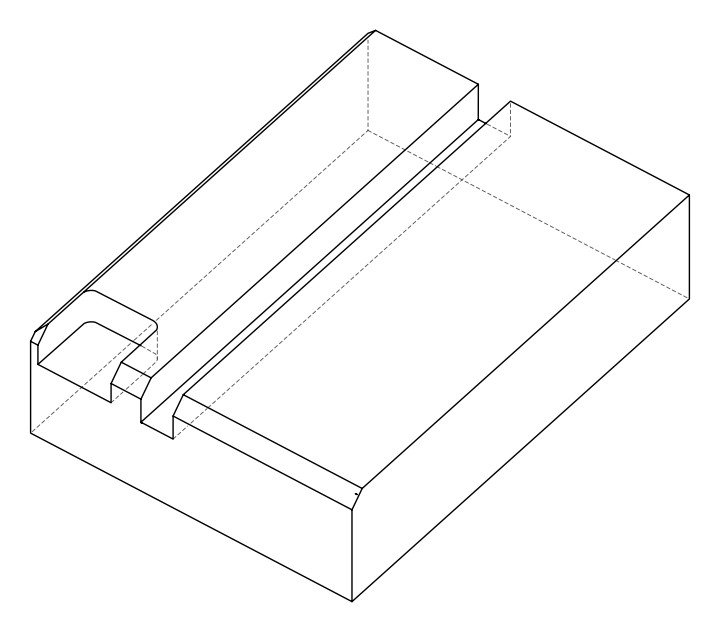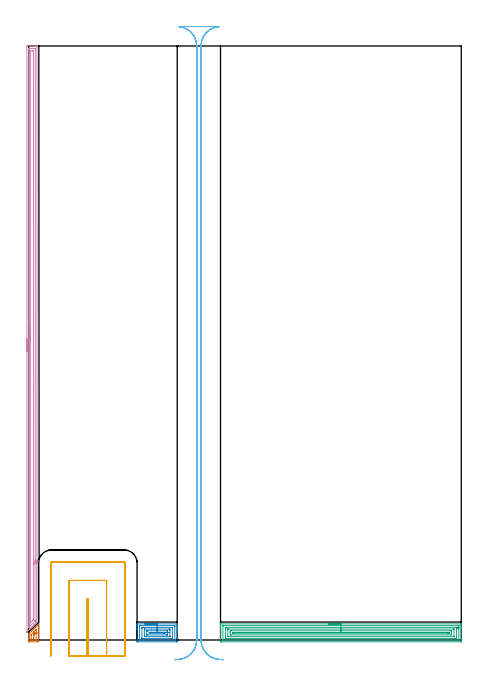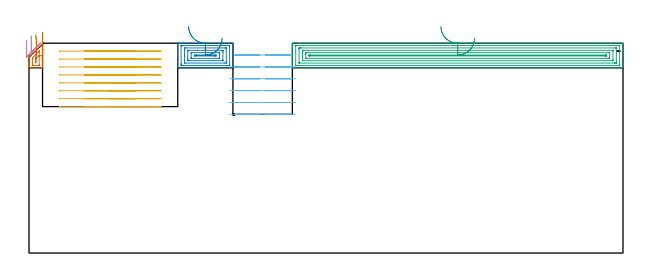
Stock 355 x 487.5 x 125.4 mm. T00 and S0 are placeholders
(PLAN: 6 operations, 2 tool changes, 46.8 min)
(1 AREA_MILL | FG_CHAMFER_SURFACE | UGT0205_001 | 0.5 min | 1648 mm3)
(2 AREA_MILL_1 | FG_CHAMFER_SURFACE_1 | UGT0205_001 | 1.79 min | 5111 mm3)
(3 AREA_MILL_2 | FG_CHAMFER_SURFACE_2 | UGT0205_001 | 9.69 min | 22119 mm3)
(4 AREA_MILL_3 | FG_CHAMFER_SURFACE_3 | UGT0205_001 | 11.69 min | 16382 mm3)
(5 MILL_SLOT | SLOT_PARTIAL_RECTANGULAR | UGT0201_094 | Follow Part, ap 5, ae 75% | 9.7 min | 222934 mm3)
(6 MILL_RECTANGULAR_SLOT | SLOT_RECTANGULAR | UGT0201_004 | Follow Part, ap 8, ae 75% | 13.42 min | 733975 mm3)
(TOOL UGT0205_001 | Chamfer Mill 20 x 3 x 45 deg. | D20 FL50 Z2)
(TOOL UGT0201_094 | End mill 20 mm | D20 FL38 Z4)
(TOOL UGT0201_004 | End Mill 32 mm | D32 FL53 Z6)
(OP 1 AREA_MILL)
G17 G21 G94 G90
T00 M6
G54
G17 G0 G90 X8.1 Y5.746 S1061 M3
G43 Z135.4 H0
Z132.083
G94 G1 Y6.336 Z131.44 F250.
Y6.867 Z130.748
Y7.335 Z130.012
Y7.738 Z129.238
Y8.072 Z128.432
Y8.334 Z127.6
Y8.523 Z126.748
Y8.637 Z125.883
Y8.675 Z125.012
Y8.637 Z124.14
Y8.523 Z123.275
Y8.334 Z122.423
Y8.071 Z121.591
Y7.737 Z120.786
Y7.335 Z120.012
Y6.866 Z119.276
Y6.335 Z118.584
Y5.745 Z117.941
X8.099 Y-0.931 Z111.265
X8.097 Y-1.439 Z110.757
X8.094 Y-1.491 Z110.705
X7.592 Y-1.5 Z110.7
X0.508
X0.006 Y-1.49 Z110.705
X0.003 Y-1.439 Z110.756
X0. Y-0.931 Z111.264
Y-0.552 Z111.643
Y-0.041 Z112.153
Y0.718 Z112.916
Y0.849 Z113.047
Y4.723 Z116.921
X0.005 Y4.853 Z117.051
X0.007 Y4.896 Z117.093
X0.065 Y4.966 Z117.164
X0.397 Y5.298 Z117.496
X0.508 Y5.41 Z117.606
X1.074 Y5.974 Z118.173
X2.279 Y7.179 Z119.378
X3.165 Y8.064 Z120.264
X4.05 Y8.95 Z121.149
X4.935 Y9.835 Z122.035
X5.821 Y10.721 Z122.92
X6.706 Y11.606 Z123.805
X7.592 Y12.491 Z124.689
X7.972 Y12.862 Z125.06
X8.035 Y12.923 Z125.122
X8.087 Y12.968 Z125.166
X8.09 Y12.969 Z125.165
X8.1 Y12.96 Z125.157
Y10.9 Z123.098
Y8.726 Z120.925
Y7.968 Z120.161
Y5.745 Z117.941
X7.592 Y5.744 Z117.944
X6.1 Y5.745 Z117.945
X6.099 Y0.569 Z112.769
X6.092 Y-0.041 Z112.159
X6.09 Y-0.07 Z112.13
X5.998 Y-0.079 Z112.121
X5.91 Y-0.084 Z112.116
X5.865 Y-0.085 Z112.115
X3.165 Y-0.086 Z112.114
X2.32 Y-0.082 Z112.118
X2.279 Y-0.079 Z112.121
X2.01 Y-0.041 Z112.159
X2.004 Y0.236 Z112.436
X2.001 Y0.849 Z113.049
X2. Y1.129 Z113.329
X2.001 Y3.798 Z115.998
X2.008 Y4.408 Z116.608
X2.01 Y4.441 Z116.641
X2.031 Y4.47 Z116.67
X2.068 Y4.514 Z116.714
X2.12 Y4.568 Z116.768
X5.821 Y8.27 Z120.47
X5.975 Y8.419 Z120.619
X6.079 Y8.516 Z120.716
X6.091 Y8.525 Z120.725
X6.093 Y8.502 Z120.702
X6.097 Y8.435 Z120.635
X6.099 Y8.248 Z120.448
X6.1 Y7.968 Z120.168
Y5.745 Z117.945
X4.05 Y3.954 Z116.154
X4.094 Y3.518 Z115.718
X4.098 Y3.47 Z115.67
X4.1 Y2.578 Z114.778
X4.097 Y1.739 Z113.939
X4.095 Y1.693 Z113.893
X4.05 Y1.401 Z113.601
X4.007 Y1.739 Z113.939
X4.002 Y1.787 Z113.987
X4. Y2.679 Z114.879
X4.002 Y3.518 Z115.718
X4.004 Y3.565 Z115.765
X4.05 Y3.954 Z116.154
X4.12 Y4.542 Z116.795
X4.183 Y5.071 Z117.485
X4.239 Y5.539 Z118.22
X4.287 Y5.942 Z118.992
X4.326 Y6.276 Z119.797
X4.358 Y6.54 Z120.628
X4.38 Y6.73 Z121.479
X4.394 Y6.846 Z122.343
X4.399 Y6.887 Z123.215
X4.395 Y6.852 Z124.087
X4.382 Y6.742 Z124.952
X4.36 Y6.558 Z125.804
X4.329 Y6.3 Z126.637
X4.29 Y5.972 Z127.444
X4.243 Y5.574 Z128.22
X4.188 Y5.111 Z128.957
X4.125 Y4.586 Z129.651
X4.056 Y4.003 Z130.296
G0 Z135.4
M5
M2
(OP 2 AREA_MILL_1)
G17 G21 G94 G90
T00 M6
G54
G17 G0 G90 X95.4 Y13.2 S1061 M3
G43 Z135.4 H0
G94 G1 X95.438 Z134.528 F250.
X95.552 Z133.663
X95.741 Z132.812
X96.003 Z131.98
X96.337 Z131.174
X96.74 Z130.4
X97.209 Z129.664
X97.74 Z128.972
X98.329 Z128.329
X98.972 Z127.739
X99.664 Z127.208
X100.4 Z126.74
X101.174 Z126.337
X101.98 Z126.003
X102.812 Z125.741
X103.664 Z125.552
X104.528 Z125.438
X105.4 Z125.4
X121.812
X121.89 Y13.197 Z125.389
X121.898 Y13.132 Z125.325
X121.9 Y13.06 Z125.258
Y11.443 Z123.641
Y10.222 Z122.42
Y9.175 Z121.373
Y8.473 Z120.667
X121.899 Y-1.498 Z110.699
X121.369 Y-1.5 Z110.7
X89.431
X89.076 Y-1.496 Z110.702
X88.91 Y-1.491 Z110.705
X88.905 Y-1.146 Z111.05
X88.9 Y-0.622 Z111.574
Y8.473 Z120.667
Y9.175 Z121.373
Y9.348 Z121.546
Y11.097 Z123.293
Y11.443 Z123.641
Y12.5 Z124.699
Y12.846 Z125.044
Y13.06 Z125.258
X88.902 Y13.132 Z125.325
X88.91 Y13.197 Z125.389
X88.988 Y13.2 Z125.4
X105.4
Y11.786 Z123.986
X118.896
X119.594 Y11.784 Z123.984
X119.787 Y11.782 Z123.982
X119.88 Y11.779 Z123.979
X119.89 Y11.749 Z123.949
X119.896 Y11.674 Z123.874
X119.899 Y11.097 Z123.297
X119.9 Y10.796 Z122.996
X119.899 Y0.603 Z112.803
X119.896 Y0.026 Z112.226
X119.89 Y-0.049 Z112.151
X119.88 Y-0.079 Z112.121
X119.787 Y-0.082 Z112.118
X119.594 Y-0.085 Z112.115
X119.406
X91.904 Y-0.086 Z112.114
X91.206 Y-0.084 Z112.116
X91.013 Y-0.082 Z112.118
X90.92 Y-0.079 Z112.121
X90.91 Y-0.049 Z112.151
X90.904 Y0.026 Z112.226
X90.901 Y0.603 Z112.803
X90.9 Y0.904 Z113.104
X90.901 Y11.397 Z123.597
X90.907 Y11.699 Z123.899
X90.91 Y11.779 Z123.979
X90.944 Y11.781 Z123.981
X91.031 Y11.783 Z123.983
X91.206 Y11.785 Z123.985
X91.394 Y11.786 Z123.986
X105.4
Y10.371 Z122.571
X117.669
X117.82 Y10.369 Z122.569
X117.869 Y10.367 Z122.567
X117.882 Y10.365 Z122.565
X117.89 Y10.352 Z122.552
X117.895 Y10.301 Z122.501
X117.899 Y10.222 Z122.422
X117.9 Y10.144 Z122.344
Y2.273 Z114.473
X117.897 Y1.478 Z113.678
X117.896 Y1.403 Z113.603
X117.886 Y1.336 Z113.536
X116.933 Y1.329 Z113.529
X93.131
X92.98 Y1.33 Z113.53
X92.931 Y1.333 Z113.533
X92.918 Y1.335 Z113.535
X92.91 Y1.348 Z113.548
X92.905 Y1.399 Z113.599
X92.902 Y1.478 Z113.678
X92.9 Y1.556 Z113.756
Y9.427 Z121.627
X92.903 Y10.222 Z122.422
X92.904 Y10.297 Z122.497
X92.914 Y10.364 Z122.564
X93.867 Y10.371 Z122.571
X105.4
Y8.957 Z121.157
X115.159
X115.557 Y8.955 Z121.155
X115.824 Y8.952 Z121.152
X115.877 Y8.951 Z121.151
X115.89 Y8.854 Z121.054
X115.898 Y8.619 Z120.819
X115.899 Y8.473 Z120.673
X115.9 Y7.743 Z119.943
Y3.226 Z115.426
X115.896 Y2.861 Z115.061
X115.892 Y2.77 Z114.97
X115.89 Y2.753 Z114.953
X115.871 Y2.75 Z114.95
X115.813 Y2.746 Z114.946
X115.649 Y2.744 Z114.944
X110.105 Y2.743 Z114.943
X95.641
X95.243 Y2.744 Z114.944
X94.977 Y2.748 Z114.948
X94.923 Y2.749 Z114.949
X94.91 Y2.846 Z115.046
X94.902 Y3.081 Z115.281
X94.901 Y3.226 Z115.426
X94.9 Y3.957 Z116.157
X94.901 Y8.473 Z120.673
X94.904 Y8.839 Z121.039
X94.908 Y8.93 Z121.13
X94.91 Y8.947 Z121.147
X94.929 Y8.95 Z121.15
X94.987 Y8.953 Z121.153
X95.152 Y8.956 Z121.156
X100.719 Y8.957 Z121.157
X105.4
Y7.543 Z119.743
X113.441
X113.796 Y7.538 Z119.738
X113.877 Y7.536 Z119.736
X113.89 Y7.487 Z119.687
X113.894 Y7.424 Z119.624
X113.899 Y7.091 Z119.291
Y4.468 Z116.668
X113.895 Y4.298 Z116.498
X113.89 Y4.169 Z116.369
X113.799 Y4.164 Z116.364
X113.384 Y4.158 Z116.358
X113.328 Y4.157 Z116.357
X97.359
X97.004 Y4.162 Z116.362
X96.923 Y4.164 Z116.364
X96.91 Y4.213 Z116.413
X96.906 Y4.276 Z116.476
X96.901 Y4.609 Z116.809
Y7.232 Z119.432
X96.905 Y7.402 Z119.602
X96.91 Y7.531 Z119.731
X97.001 Y7.536 Z119.736
X97.416 Y7.542 Z119.742
X97.473 Y7.543 Z119.743
X105.4
Y6.129 Z118.329
X110.723
X111.328 Y6.128 Z118.328
X111.61 Y6.126 Z118.326
X111.883 Y6.122 Z118.322
X111.89 Y5.85 Z118.05
X111.886 Y5.578 Z117.778
X111.61 Y5.575 Z117.775
X111.005 Y5.571 Z117.771
X110.723
X99.472 Y5.572 Z117.772
X99.19 Y5.574 Z117.774
X98.917 Y5.578 Z117.778
X98.91 Y5.85 Z118.05
X98.914 Y6.122 Z118.322
X99.19 Y6.125 Z118.325
X99.795 Y6.128 Z118.328
X100.077 Y6.129 Z118.329
X105.4
X106.272 Z118.367
X107.137 Z118.481
X107.988 Z118.67
X108.82 Z118.932
X109.626 Z119.266
X110.4 Z119.669
X111.136 Z120.137
X111.828 Z120.668
X112.471 Z121.258
X113.06 Z121.901
X113.592 Z122.593
X114.06 Z123.329
X114.463 Z124.103
X114.797 Z124.909
X115.059 Z125.741
X115.248 Z126.592
X115.362 Z127.457
X115.4 Z128.329
G0 Z135.4
M5
M2
(OP 3 AREA_MILL_2)
G17 G21 G94 G90
T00 M6
G54
G17 G0 G90 X246.2 Y13.2 S1061 M3
G43 Z135.4 H0
G94 G1 X246.238 Z134.528 F250.
X246.352 Z133.663
X246.541 Z132.812
X246.803 Z131.98
X247.137 Z131.174
X247.54 Z130.4
X248.009 Z129.664
X248.54 Z128.972
X249.129 Z128.329
X249.772 Z127.739
X250.464 Z127.208
X251.2 Z126.74
X251.974 Z126.337
X252.78 Z126.003
X253.612 Z125.741
X254.464 Z125.552
X255.328 Z125.438
X256.2 Z125.4
X354.838
X354.99 Y13.197 Z125.388
X354.997 Y13.074 Z125.266
X355. Y12.943 Z125.142
Y12.606 Z124.805
Y11.971 Z124.166
Y9.905 Z122.102
Y8.473 Z120.669
Y-0.867 Z111.33
X354.996 Y-1.146 Z111.051
X354.99 Y-1.493 Z110.705
X354.75 Y-1.497 Z110.702
X354.392 Y-1.5 Z110.7
X158.008
X157.471 Y-1.494 Z110.703
X157.41 Y-1.492 Z110.706
X157.4 Y-1.425 Z110.773
Y9.348 Z121.543
Y10.78 Z122.976
Y11.971 Z124.166
Y12.943 Z125.143
X157.403 Y13.074 Z125.266
X157.41 Y13.197 Z125.388
X157.562 Y13.2 Z125.4
X256.2
Y11.786 Z123.986
X352.606 Y11.785 Z123.985
X352.798 Y11.784 Z123.984
X352.951 Y11.78 Z123.98
X352.983 Y11.779 Z123.979
X352.99 Y11.761 Z123.961
X352.994 Y11.734 Z123.934
X352.999 Y11.587 Z123.787
X353. Y0.218 Z112.418
X352.998 Y0.089 Z112.289
X352.994 Y-0.013 Z112.187
X352.99 Y-0.076 Z112.124
X352.957 Y-0.079 Z112.121
X352.606 Y-0.084 Z112.116
X352.416 Y-0.085 Z112.115
X159.794
X159.602 Y-0.084 Z112.116
X159.449 Y-0.08 Z112.12
X159.417 Y-0.079 Z112.121
X159.41 Y-0.061 Z112.139
X159.406 Y-0.034 Z112.166
X159.401 Y0.113 Z112.313
X159.4 Y11.482 Z123.682
X159.402 Y11.611 Z123.811
X159.406 Y11.714 Z123.914
X159.41 Y11.776 Z123.976
X159.443 Y11.779 Z123.979
X159.794 Y11.784 Z123.984
X159.984 Y11.785 Z123.985
X256.2 Y11.786 Z123.986
Y10.371 Z122.571
X350.669
X350.821 Y10.37 Z122.57
X350.972 Y10.366 Z122.566
X350.986 Y10.365 Z122.565
X350.99 Y10.357 Z122.557
X350.996 Y10.327 Z122.527
X350.999 Y10.281 Z122.481
X351. Y2.177 Z114.377
X350.998 Y1.478 Z113.678
X350.995 Y1.39 Z113.59
X350.99 Y1.348 Z113.548
X350.987 Y1.335 Z113.535
X350.969 Y1.333 Z113.533
X350.821 Y1.331 Z113.531
X350.081 Y1.329 Z113.529
X349.929
X161.731
X161.579 Y1.33 Z113.53
X161.428 Y1.334 Z113.534
X161.414 Y1.335 Z113.535
X161.41 Y1.343 Z113.543
X161.404 Y1.373 Z113.573
X161.401 Y1.419 Z113.619
X161.4 Y9.523 Z121.723
X161.402 Y10.222 Z122.422
X161.405 Y10.31 Z122.51
X161.41 Y10.352 Z122.552
X161.413 Y10.365 Z122.565
X161.431 Y10.367 Z122.567
X161.579 Y10.369 Z122.569
X162.319 Y10.371 Z122.571
X162.472
X256.2
Y8.957 Z121.157
X348.868
X348.921 Y8.956 Z121.156
X348.977 Y8.952 Z121.152
X348.99 Y8.951 Z121.151
X348.993 Y8.933 Z121.133
X348.996 Y8.887 Z121.087
X349. Y8.509 Z120.709
Y3.227 Z115.427
X348.995 Y2.807 Z115.007
X348.992 Y2.756 Z114.956
X348.989 Y2.75 Z114.95
X348.974 Y2.747 Z114.947
X348.933 Y2.745 Z114.945
X348.802 Y2.743 Z114.943
X348.637
X163.532
X163.479 Y2.744 Z114.944
X163.423 Y2.747 Z114.947
X163.41 Y2.749 Z114.949
X163.407 Y2.767 Z114.967
X163.404 Y2.813 Z115.013
X163.4 Y3.191 Z115.391
Y8.473 Z120.673
X163.405 Y8.893 Z121.093
X163.408 Y8.944 Z121.144
X163.411 Y8.95 Z121.15
X163.426 Y8.953 Z121.153
X163.467 Y8.955 Z121.155
X163.598 Y8.957 Z121.157
X163.763
X256.2
Y7.543 Z119.743
X346.415
X346.788 Y7.541 Z119.741
X346.974 Y7.538 Z119.738
X346.989 Y7.536 Z119.736
X346.994 Y7.522 Z119.722
X346.998 Y7.489 Z119.689
X346.999 Y7.441 Z119.641
X347. Y5.221 Z117.421
X346.998 Y4.975 Z117.175
X346.991 Y4.356 Z116.556
X346.975 Y4.164 Z116.364
X346.301 Y4.157 Z116.357
X165.985
X165.612 Y4.159 Z116.359
X165.426 Y4.162 Z116.362
X165.411 Y4.164 Z116.364
X165.407 Y4.178 Z116.378
X165.402 Y4.211 Z116.411
X165.401 Y4.259 Z116.459
X165.4 Y6.479 Z118.679
X165.402 Y6.724 Z118.924
X165.409 Y7.344 Z119.544
X165.425 Y7.536 Z119.736
X166.099 Y7.543 Z119.743
X256.2
Y6.129 Z118.329
X344.573 Y6.128 Z118.328
X344.857 Y6.126 Z118.326
X344.938 Y6.124 Z118.324
X344.981 Y6.122 Z118.322
X344.99 Y6.1 Z118.3
X344.995 Y5.989 Z118.189
X344.996 Y5.85 Z118.05
X344.993 Y5.641 Z117.841
X344.99 Y5.59 Z117.79
X344.98 Y5.578 Z117.778
X344.951 Y5.576 Z117.776
X344.855 Y5.573 Z117.773
X344.573 Y5.572 Z117.772
X343.965 Y5.571 Z117.771
X167.827 Y5.572 Z117.772
X167.543 Y5.573 Z117.773
X167.462 Y5.575 Z117.775
X167.419 Y5.578 Z117.778
X167.41 Y5.6 Z117.8
X167.405 Y5.711 Z117.911
X167.404 Y5.85 Z118.05
X167.407 Y6.059 Z118.259
X167.41 Y6.11 Z118.31
X167.42 Y6.122 Z118.322
X167.449 Y6.124 Z118.324
X167.545 Y6.127 Z118.327
X167.827 Y6.128 Z118.328
X168.435 Y6.129 Z118.329
X256.2
X257.072 Z118.367
X257.937 Z118.481
X258.788 Z118.67
X259.62 Z118.932
X260.426 Z119.266
X261.2 Z119.669
X261.936 Z120.137
X262.628 Z120.668
X263.271 Z121.258
X263.86 Z121.901
X264.392 Z122.593
X264.86 Z123.329
X265.263 Z124.103
X265.597 Z124.909
X265.859 Z125.741
X266.048 Z126.592
X266.162 Z127.457
X266.2 Z128.329
G0 Z135.4
M5
M2
(OP 4 AREA_MILL_3)
G17 G21 G94 G90
T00 M6
G54
G17 G0 G90 X-1.5 Y236.95 S1061 M3
G43 Z135.4 H0
Z127.1
G94 G1 Y236.988 Z126.228 F250.
Y237.102 Z125.363
Y237.291 Z124.512
Y237.553 Z123.68
Y237.887 Z122.874
Y238.29 Z122.1
Y238.758 Z121.364
Y239.29 Z120.672
Y239.879 Z120.029
Y240.522 Z119.44
Y241.214 Z118.908
Y241.95 Z118.44
Y242.724 Z118.037
Y243.53 Z117.703
Y244.362 Z117.441
Y245.213 Z117.252
Y246.078 Z117.138
Y246.95 Z117.1
Y486.879
X-1.497 Y487.188 Z117.102
X-1.492 Y487.49 Z117.106
X-1.186 Y487.5 Z117.412
X3.541 Z122.136
X4.975 Z123.571
X5.323 Z123.918
X6.019 Z124.619
X6.343 Z124.942
X6.747 Y487.492 Z125.339
X6.797 Y487.49 Z125.388
X6.8 Y487.325 Z125.4
X6.798 Y65.97 Z125.398
X6.793 Y65.268 Z125.388
X6.771 Y65.105 Z125.367
X6.717 Y64.731 Z125.315
X6.68 Y64.429 Z125.279
X6.662 Y64.283 Z125.261
X6.626 Y63.837 Z125.225
X6.618 Y63.621 Z125.21
X6.605 Y63.39 Z125.204
X6.604 Y63.348 Z125.203
X6.602 Y63.11 Z125.2
Y62.91
X6.6 Y62.497
Y14.617
X6.596 Y14.505 Z125.189
X6.524 Y14.423 Z125.121
X6.271 Y14.17 Z124.869
X6.214 Y14.113 Z124.811
X6.158 Y14.058 Z124.757
X5.973 Y13.872 Z124.572
X5.917 Y13.816 Z124.514
X5.862 Y13.761 Z124.461
X5.675 Y13.574 Z124.274
X5.62 Y13.519 Z124.217
X5.566 Y13.465 Z124.165
X5.377 Y13.276 Z123.976
X5.323 Y13.222 Z123.92
X5.27 Y13.169 Z123.869
X5.079 Y12.979 Z123.678
X5.026 Y12.925 Z123.623
X4.973 Y12.873 Z123.572
X4.781 Y12.681 Z123.38
X4.729 Y12.628 Z123.326
X4.677 Y12.577 Z123.276
X4.483 Y12.383 Z123.082
X4.432 Y12.331 Z123.029
X4.381 Y12.281 Z122.98
X4.185 Y12.085 Z122.784
X4.135 Y12.034 Z122.732
X4.085 Y11.984 Z122.684
X3.888 Y11.787 Z122.487
X3.838 Y11.737 Z122.435
X3.789 Y11.688 Z122.388
X3.59 Y11.489 Z122.189
X3.541 Y11.44 Z122.138
X3.493 Y11.392 Z122.092
X3.292 Y11.191 Z121.891
X3.244 Y11.143 Z121.841
X3.196 Y11.096 Z121.795
X2.994 Y10.894 Z121.593
X2.947 Y10.846 Z121.544
X2.9 Y10.8 Z121.499
X2.696 Y10.596 Z121.295
X2.65 Y10.549 Z121.247
X2.604 Y10.504 Z121.203
X2.398 Y10.298 Z120.997
X2.353 Y10.252 Z120.95
X2.308 Y10.207 Z120.907
X2.1 Y10. Z120.699
X2.056 Y9.955 Z120.653
X2.012 Y9.911 Z120.611
X1.803 Y9.702 Z120.402
X1.759 Y9.658 Z120.356
X1.716 Y9.615 Z120.315
X-0.914 Y6.985 Z117.683
X-1.02 Y6.88 Z117.58
X-1.163 Y6.737 Z117.437
X-1.36 Y6.539 Z117.238
X-1.477 Y6.426 Z117.12
X-1.494 Y6.417 Z117.103
X-1.499 Y6.426 Z117.099
X-1.5 Y6.63 Z117.1
Y246.95
X-0.086 Z118.514
X-0.085 Y485.154 Z118.515
X-0.084 Y485.217 Z118.516
X-0.079 Y485.342 Z118.521
X-0.068 Y485.49 Z118.532
X-0.023 Y485.492 Z118.577
X0.462 Y485.499 Z119.062
X4.432 Y485.5 Z123.032
X4.917 Y485.498 Z123.517
X5.323 Y485.492 Z123.923
X5.374 Y485.49 Z123.974
X5.381 Y485.279 Z123.981
X5.385 Y485.154 Z123.985
X5.386 Y484.198 Z123.986
X5.383 Y65.938 Z123.983
X5.376 Y65.522 Z123.976
X5.327 Y65.105 Z123.927
X5.323 Y65.073 Z123.923
X5.243 Y64.292 Z123.843
X5.237 Y64.211 Z123.837
X5.196 Y63.445 Z123.796
X5.193 Y63.317 Z123.793
X5.187 Y62.561 Z123.787
X5.186 Y62.424 Z123.786
X5.185 Y16.095 Z123.785
X5.184 Y15.957 Z123.784
X5.179 Y15.58 Z123.779
X5.177 Y15.538 Z123.777
X5.152 Y15.509 Z123.752
X5.102 Y15.455 Z123.702
X5.019 Y15.369 Z123.619
X0.111 Y10.461 Z118.711
X-0.023 Y10.33 Z118.577
X-0.07 Y10.287 Z118.53
X-0.078 Y10.282 Z118.522
X-0.081 Y10.324 Z118.52
X-0.084 Y10.407 Z118.516
X-0.086 Y10.659 Z118.514
Y246.95
X1.328 Z119.928
X1.329 Y483.304 Z119.929
X1.33 Y483.412 Z119.93
X1.333 Y483.465 Z119.933
X1.334 Y483.484 Z119.934
X1.369 Y483.49 Z119.969
X1.566 Y483.498 Z120.166
X3.346 Y483.5 Z121.946
X3.541 Y483.499 Z122.141
X3.736 Y483.498 Z122.336
X3.866 Y483.494 Z122.466
X3.964 Y483.49 Z122.564
X3.966 Y483.447 Z122.566
X3.968 Y483.304 Z122.568
X3.971 Y482.873 Z122.571
X3.969 Y66.892 Z122.569
X3.968 Y66.463 Z122.568
X3.965 Y65.998 Z122.565
X3.962 Y65.784 Z122.562
X3.946 Y65.592 Z122.546
X3.898 Y65.105 Z122.498
X3.868 Y64.777 Z122.468
X3.821 Y64.211 Z122.421
X3.806 Y63.945 Z122.406
X3.781 Y63.317 Z122.381
X3.777 Y63.081 Z122.377
X3.773 Y62.424 Z122.373
X3.772 Y62.192 Z122.372
X3.771 Y17.514 Z122.371
X3.767 Y16.851 Z122.367
X3.765 Y16.626 Z122.365
X3.753 Y16.564 Z122.353
X3.708 Y16.516 Z122.308
X3.541 Y16.343 Z122.141
X3.35 Y16.149 Z121.95
X3.158 Y15.957 Z121.758
X1.759 Y14.558 Z120.359
X1.371 Y14.17 Z119.971
X1.356 Y14.157 Z119.956
X1.347 Y14.151 Z119.947
X1.337 Y14.148 Z119.937
X1.334 Y14.155 Z119.934
X1.331 Y14.17 Z119.931
X1.329 Y14.21 Z119.929
X1.328 Y18.687 Z119.928
Y246.95
Y247.822 Z119.966
Y248.686 Z120.08
Y249.538 Z120.269
Y250.37 Z120.531
Y251.176 Z120.865
Y251.95 Z121.268
Y252.686 Z121.737
Y253.378 Z122.268
Y254.021 Z122.857
Y254.61 Z123.501
Y255.141 Z124.193
Y255.61 Z124.928
Y256.013 Z125.702
Y256.347 Z126.508
Y256.609 Z127.34
Y256.798 Z128.192
Y256.912 Z129.057
Y256.95 Z129.928
G0 Z135.4
M5
M2
(OP 5 MILL_SLOT)
G17 G21 G94 G90
T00 M6
G54
G17 G0 G90 X48.9 Y-13. S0 M3
G43 Z135.4 H0
Z120.662
G94 G1 Y-10. F250.
Y33.9 F500.
X48.1
Y-10.
Y-13. F250.
X63.9
Y-10.
Y48.9 F500.
X33.1
Y-10.
Y-13. F250.
X78.9
Y-10.
Y63.2 F500.
G3 X78.2 Y63.9 R0.7
G1 X18.8
G3 X18.1 Y63.2 R0.7
G1 Y-10.
Y-13. F250.
G0 X48.9 Z115.925
G1 Y-10.
Y33.9 F500.
X48.1
Y-10.
Y-13. F250.
X63.9
Y-10.
Y48.9 F500.
X33.1
Y-10.
Y-13. F250.
X78.9
Y-10.
Y63.2 F500.
G3 X78.2 Y63.9 R0.7
G1 X18.8
G3 X18.1 Y63.2 R0.7
G1 Y-10.
Y-13. F250.
G0 X48.9 Z111.187
G1 Y-10.
Y33.9 F500.
X48.1
Y-10.
Y-13. F250.
X63.9
Y-10.
Y48.9 F500.
X33.1
Y-10.
Y-13. F250.
X78.9
Y-10.
Y63.2 F500.
G3 X78.2 Y63.9 R0.7
G1 X18.8
G3 X18.1 Y63.2 R0.7
G1 Y-10.
Y-13. F250.
G0 X48.9 Z106.45
G1 Y-10.
Y33.9 F500.
X48.1
Y-10.
Y-13. F250.
X63.9
Y-10.
Y48.9 F500.
X33.1
Y-10.
Y-13. F250.
X78.9
Y-10.
Y63.2 F500.
G3 X78.2 Y63.9 R0.7
G1 X18.8
G3 X18.1 Y63.2 R0.7
G1 Y-10.
Y-13. F250.
G0 X48.9 Z101.712
G1 Y-10.
Y33.9 F500.
X48.1
Y-10.
Y-13. F250.
X63.9
Y-10.
Y48.9 F500.
X33.1
Y-10.
Y-13. F250.
X78.9
Y-10.
Y63.2 F500.
G3 X78.2 Y63.9 R0.7
G1 X18.8
G3 X18.1 Y63.2 R0.7
G1 Y-10.
Y-13. F250.
G0 X48.9 Z96.975
G1 Y-10.
Y33.9 F500.
X48.1
Y-10.
Y-13. F250.
X63.9
Y-10.
Y48.9 F500.
X33.1
Y-10.
Y-13. F250.
X78.9
Y-10.
Y63.2 F500.
G3 X78.2 Y63.9 R0.7
G1 X18.8
G3 X18.1 Y63.2 R0.7
G1 Y-10.
Y-13. F250.
G0 X48.9 Z92.237
G1 Y-10.
Y33.9 F500.
X48.1
Y-10.
Y-13. F250.
X63.9
Y-10.
Y48.9 F500.
X33.1
Y-10.
Y-13. F250.
X78.9
Y-10.
Y63.2 F500.
G3 X78.2 Y63.9 R0.7
G1 X18.8
G3 X18.1 Y63.2 R0.7
G1 Y-10.
Y-13. F250.
G0 X48.9 Z87.5
G1 Y-10.
Y33.9 F500.
X48.1
Y-10.
Y-13. F250.
X63.9
Y-10.
Y48.9 F500.
X33.1
Y-10.
Y-13. F250.
X78.9
Y-10.
Y63.2 F500.
G3 X78.2 Y63.9 R0.7
G1 X18.8
G3 X18.1 Y63.2 R0.7
G1 Y-10.
Y-13. F250.
G0 Z135.4
M5
M2
(OP 6 MILL_RECTANGULAR_SLOT)
G17 G21 G94 G90
T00 M6
G54
G17 G0 G90 X155.72 Y-16.192 S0 M3
G43 Z135.54 H0
Z118.317
G94 G1 X152.844 Y-15.338 F250.
G2 X141.4 Y0. R16. F500.
G1 Y487.5
G2 X156.421 Y503.47 R16.
G1 Y503.5
X122.879
Y503.47
G2 X137.9 Y487.5 R16.
G1 Y0.
G2 X126.469 Y-15.334 R16.
G1 X123.594 Y-16.19 F250.
G0 X159.346 Y-16.162 Z111.233
G1 X156.353 Y-15.966
G2 X141.4 Y0. R16. F500.
G1 Y487.5
G2 X156.421 Y503.47 R16.
G1 Y503.5
X122.879
Y503.47
G2 X137.9 Y487.5 R16.
G1 Y0.
G2 X122.932 Y-15.967 R16.
G1 X119.939 Y-16.16 F250.
G0 X159.415 Y-16.154 Z104.15
G1 X156.421 Y-15.97
G2 X141.4 Y0. R16. F500.
G1 Y487.5
G2 X156.421 Y503.47 R16.
G1 Y503.5
X122.879
Y503.47
G2 X137.9 Y487.5 R16.
G1 Y0.
G2 X122.879 Y-15.97 R16.
G1 X119.885 Y-16.154 F250.
G0 X159.415 Z97.067
G1 X156.421 Y-15.97
G2 X141.4 Y0. R16. F500.
G1 Y487.5
G2 X156.421 Y503.47 R16.
G1 Y503.5
X122.879
Y503.47
G2 X137.9 Y487.5 R16.
G1 Y0.
G2 X122.879 Y-15.97 R16.
G1 X119.885 Y-16.154 F250.
G0 X159.415 Z89.983
G1 X156.421 Y-15.97
G2 X141.4 Y0. R16. F500.
G1 Y487.5
G2 X156.421 Y503.47 R16.
G1 Y503.5
X122.879
Y503.47
G2 X137.9 Y487.5 R16.
G1 Y0.
G2 X122.879 Y-15.97 R16.
G1 X119.885 Y-16.154 F250.
G0 X159.415 Z82.9
G1 X156.421 Y-15.97
G2 X141.4 Y0. R16. F500.
G1 Y487.5
G2 X156.421 Y503.47 R16.
G1 Y503.5
X122.879
Y503.47
G2 X137.9 Y487.5 R16.
G1 Y0.
G2 X122.879 Y-15.97 R16.
G1 X119.885 Y-16.154 F250.
G0 Z135.54
M5
M2
